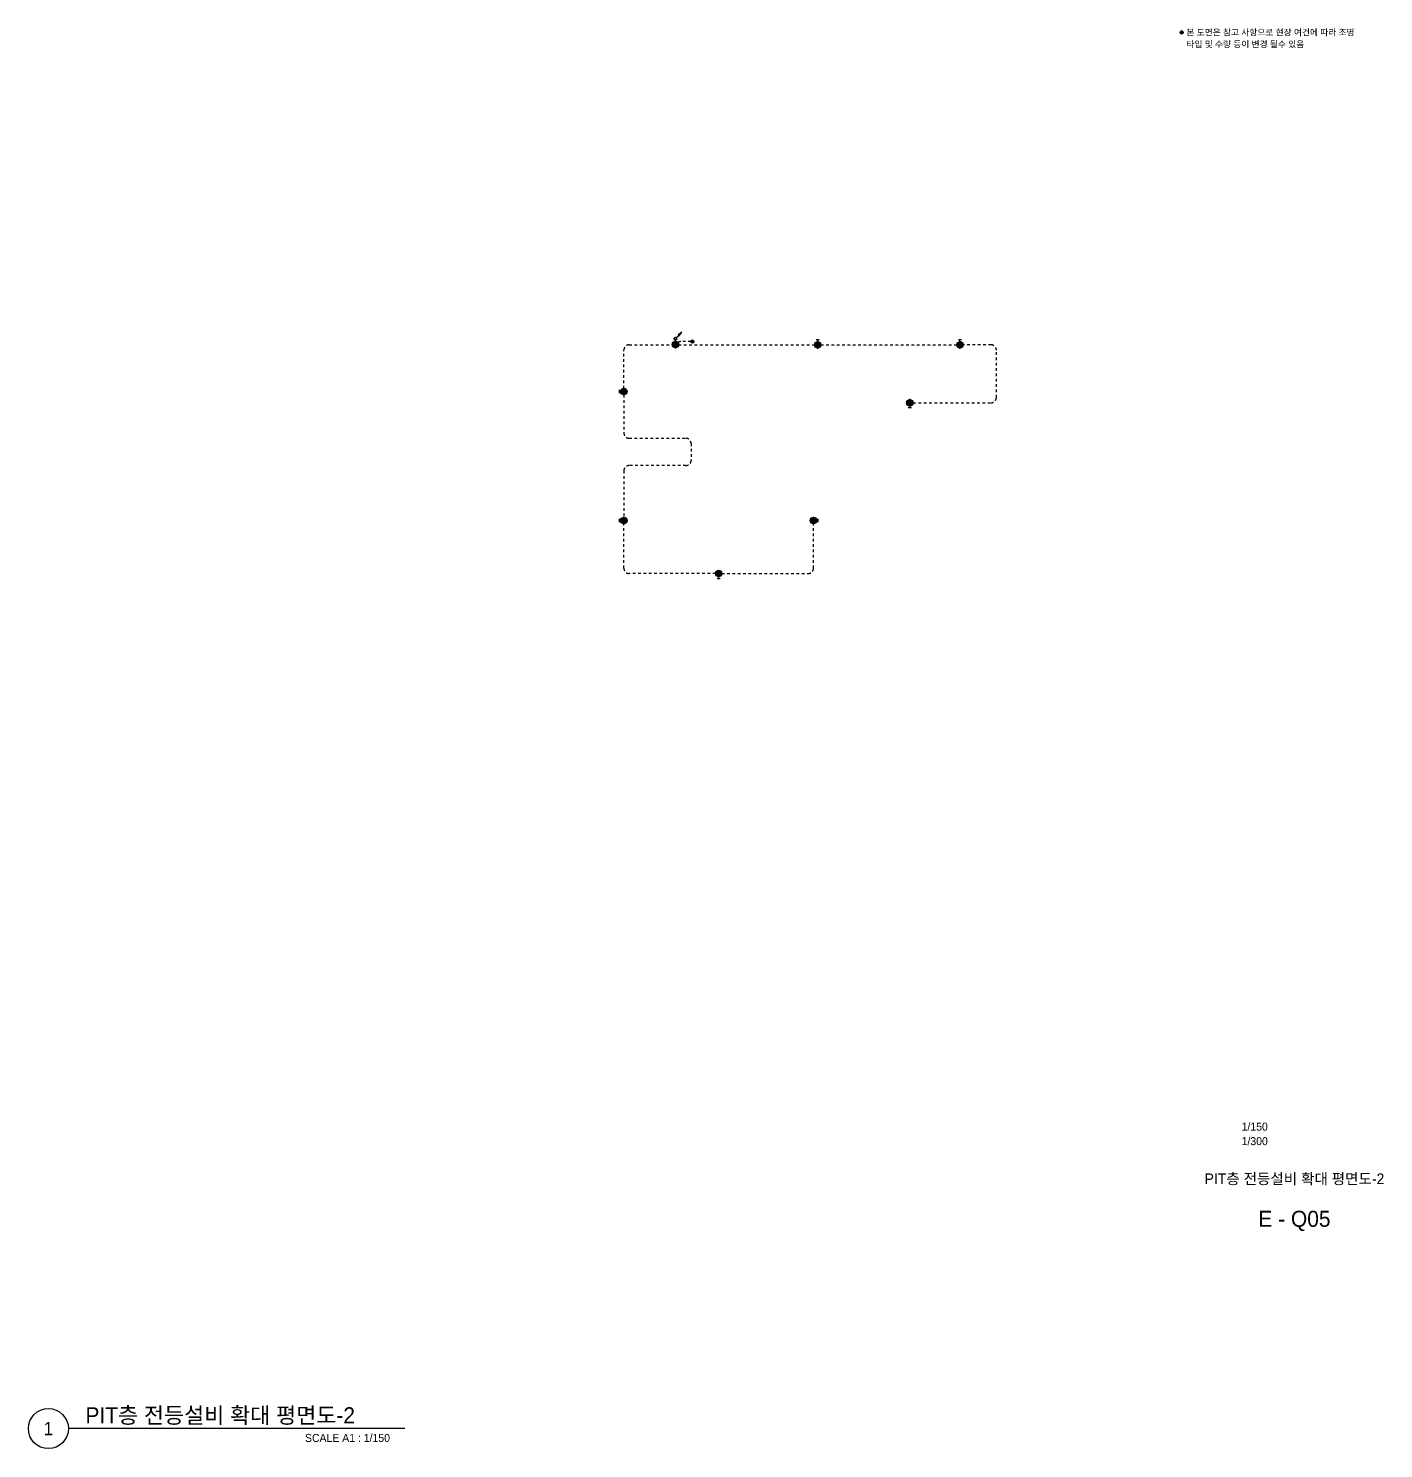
# Model space of a CAD drawing. Header units: millimetres. Extents: x 86947 to 500447, y -530175 to 1059536.
# Drawn here: x 423889 to 500087, y -530175 to -450332 of the extents above; entities that cross this region are included whole.
import ezdxf
from ezdxf.enums import TextEntityAlignment as Align

# ---------------------------------------------------------------- set-up
doc = ezdxf.new("R2010")
doc.units = ezdxf.units.MM
doc.header["$LTSCALE"] = 150
doc.linetypes.add('D1', pattern=[3, 1, -1, 1])
for name, color, linetype in [('------03 Lighting Fixture', 3, 'Continuous'), ('------04 Lighting Switch', 2, 'Continuous'), ('-----20 General Symbol', 3, 'Continuous'), ('-----23 Concealed or Exposed Wire', 4, 'D1'), ('-----30 Text', 2, 'Continuous'), ('-----41 Drawing Title', 2, 'Continuous'), ('-----42 Drawing Number', 2, 'Continuous'), ('-----43 Drawing Scale', 3, 'Continuous')]:
    doc.layers.add(name, color=color, linetype=linetype)
doc.styles.add('ELEC', font='')
doc.styles.get('ELEC').set_extended_font_data('Dotum')

# ---------------------------------------------------------------- blocks, each defined once
blk = doc.blocks.new('A$C0b6403cb')
at = {"layer": '-----30 Text'}
h = blk.add_hatch(color=256, dxfattribs=at)
edge = h.paths.add_edge_path()
edge.add_arc((-26637, -5011), 160, 0, 360)
h = blk.add_hatch(color=256, dxfattribs=at)
edge = h.paths.add_edge_path()
edge.add_arc((-26637, -5011), 160, 0, 360)
blk.add_circle((-26637, -5011), 160, dxfattribs=at)
blk.add_circle((-26637, -5011), 160, dxfattribs=at)
for p in [(-26796, -5011), (-26796, -5011), (-26637, -4851), (-26637, -4851), (-26637, -5171), (-26637, -5171), (-26477, -5011), (-26477, -5011)]:
    blk.add_point(p, dxfattribs=at)
at = {"layer": '-----30 Text', "style": 'ELEC'}
for s, p in [('본 도면은 참고 사항으로 현장 여건에 따라 조명', (-26101, -5011)), ('타입 및 수량 등이 변경 될수 있음', (-26101, -6345))]:
    blk.add_text(s, height=700, dxfattribs=at).set_placement(p, align=Align.MIDDLE_LEFT)
blk = doc.blocks.new('O01')
blk.add_hatch(color=256).paths.add_polyline_path([(-149, -218), (-218, -149), (-368, -368)])
blk.add_line((-46, -46), (-184, -184))
blk.add_lwpolyline([(-368, -368), (-149, -218), (-218, -149), (-368, -368)])
blk.add_circle((0, 0), 65)
for p in [(-65, 0), (-65, 0), (0, 65), (0, 65), (65, 0), (65, 0), (0, -65), (0, -65)]:
    blk.add_point(p)
blk = doc.blocks.new('*U12')
h = blk.add_hatch(color=256)
edge = h.paths.add_edge_path()
edge.add_arc((0, -75), 75, 0, 360)
blk.add_circle((0, -75), 75)
blk = doc.blocks.new('D06')
for p, q in [((-75, 0), (0, 0)), ((0, -75), (0, 75))]:
    blk.add_line(p, q)
at = {"linetype": 'Continuous'}
blk.add_circle((-225, 0), 150, dxfattribs=at)
for p in [(-375, 0), (-225, 150), (-75, 0), (-225, -150)]:
    blk.add_point(p)
blk = doc.blocks.new('E06')
blk.add_hatch(color=256).paths.add_polyline_path([(-75, 0, 1), (-375, 0, 1)])
blk.add_blockref('D06', (0, 0))

msp = doc.modelspace()

# ---------------------------------------------------------------- linework, layer by layer
at = {"layer": '-----23 Concealed or Exposed Wire', "elevation": 0}
for points in [[(457370, -470570), (457370, -468420, -0.414214), (457670, -468120), (460089, -468120)], [(461132, -467940), (460573, -467940, 0.156024), (460399, -467996, 0.156024)], [(473630, -471382), (478014, -471382, 0.414214), (478314, -471082), (478314, -468420, 0.414214), (478014, -468120), (476449, -468120)], [(457370, -470930), (457370, -473075, 0.414214), (457670, -473375), (460852, -473375, -0.414214), (461152, -473675), (461152, -474608, -0.414214), (460852, -474908), (457670, -474908, 0.414214), (457370, -475208), (457370, -477820)], [(462520, -480980), (457670, -480980, -0.414214), (457370, -480680), (457370, -478180)], [(462880, -480980), (467730, -480980, 0.414214), (468030, -480680), (468030, -478180)]]:
    msp.add_lwpolyline(points, format="xyb", dxfattribs=at)
for points in [[(460449, -468120), (468089, -468120)], [(468449, -468120), (476089, -468120)]]:
    msp.add_lwpolyline(points, dxfattribs=at)
at = {"layer": '-----41 Drawing Title', "color": 7}
msp.add_line((445061, -529050), (426139, -529050), dxfattribs=at)
msp.add_circle((425014, -529050), 1125, dxfattribs=at)

# ---------------------------------------------------------------- block references
at = {"layer": '------03 Lighting Fixture', "xscale": 1.2, "yscale": 1.2, "zscale": 1.2}
for p, rotation in [((460269, -467837), 89.99999999999999), ((468269, -467850), 89.99999999999999), ((476269, -467850), 89.99999999999997), ((457100, -470750), 180), ((473450, -471652), 270), ((457100, -478000), 180), ((462700, -481250), 270)]:
    msp.add_blockref('E06', p, dxfattribs=dict(at, rotation=rotation))
msp.add_blockref('E06', (468300, -478000), dxfattribs=at)
at = {"layer": '------04 Lighting Switch', "xscale": 1.2, "yscale": 1.2, "zscale": 1.2, "rotation": 270}
msp.add_blockref('*U12', (461312, -467940), dxfattribs=at)
at = {"layer": '-----20 General Symbol', "rotation": 180}
msp.add_blockref('O01', (460269, -467772), dxfattribs=at)
at = {"xscale": 0.5, "yscale": 0.5, "zscale": 0.5}
msp.add_blockref('A$C0b6403cb', (502050, -448050), dxfattribs=at)

# ---------------------------------------------------------------- texts
at = {"layer": '-----41 Drawing Title', "style": 'ELEC'}
msp.add_text('PIT층 전등설비 확대 평면도-2', height=600, dxfattribs=at).set_placement((495075, -515005), align=Align.MIDDLE_CENTER)
at = {"layer": '-----41 Drawing Title', "color": 2, "style": 'ELEC'}
msp.add_text('PIT층 전등설비 확대 평면도-2', height=900, dxfattribs=at).set_placement((427098, -528750))
at = {"layer": '-----41 Drawing Title', "color": 7, "style": 'ELEC'}
msp.add_text('1', height=750, dxfattribs=at).set_placement((425014, -529050), align=Align.MIDDLE)
at = {"layer": '-----41 Drawing Title', "style": 'ELEC'}
msp.add_text('SCALE A1 : 1/150', height=450, dxfattribs=at).set_placement((444219, -529800), align=Align.RIGHT)
at = {"layer": '-----42 Drawing Number', "style": 'ELEC'}
msp.add_text('E - Q05', height=900, dxfattribs=at).set_placement((495075, -517255), align=Align.MIDDLE_CENTER)
at = {"layer": '-----43 Drawing Scale', "style": 'ELEC'}
for s, p in [('1/150', (492840, -512075)), ('1/300', (492840, -512890))]:
    msp.add_text(s, height=450, dxfattribs=at).set_placement(p, align=Align.MIDDLE_CENTER)

doc.saveas('drawing.dxf')
